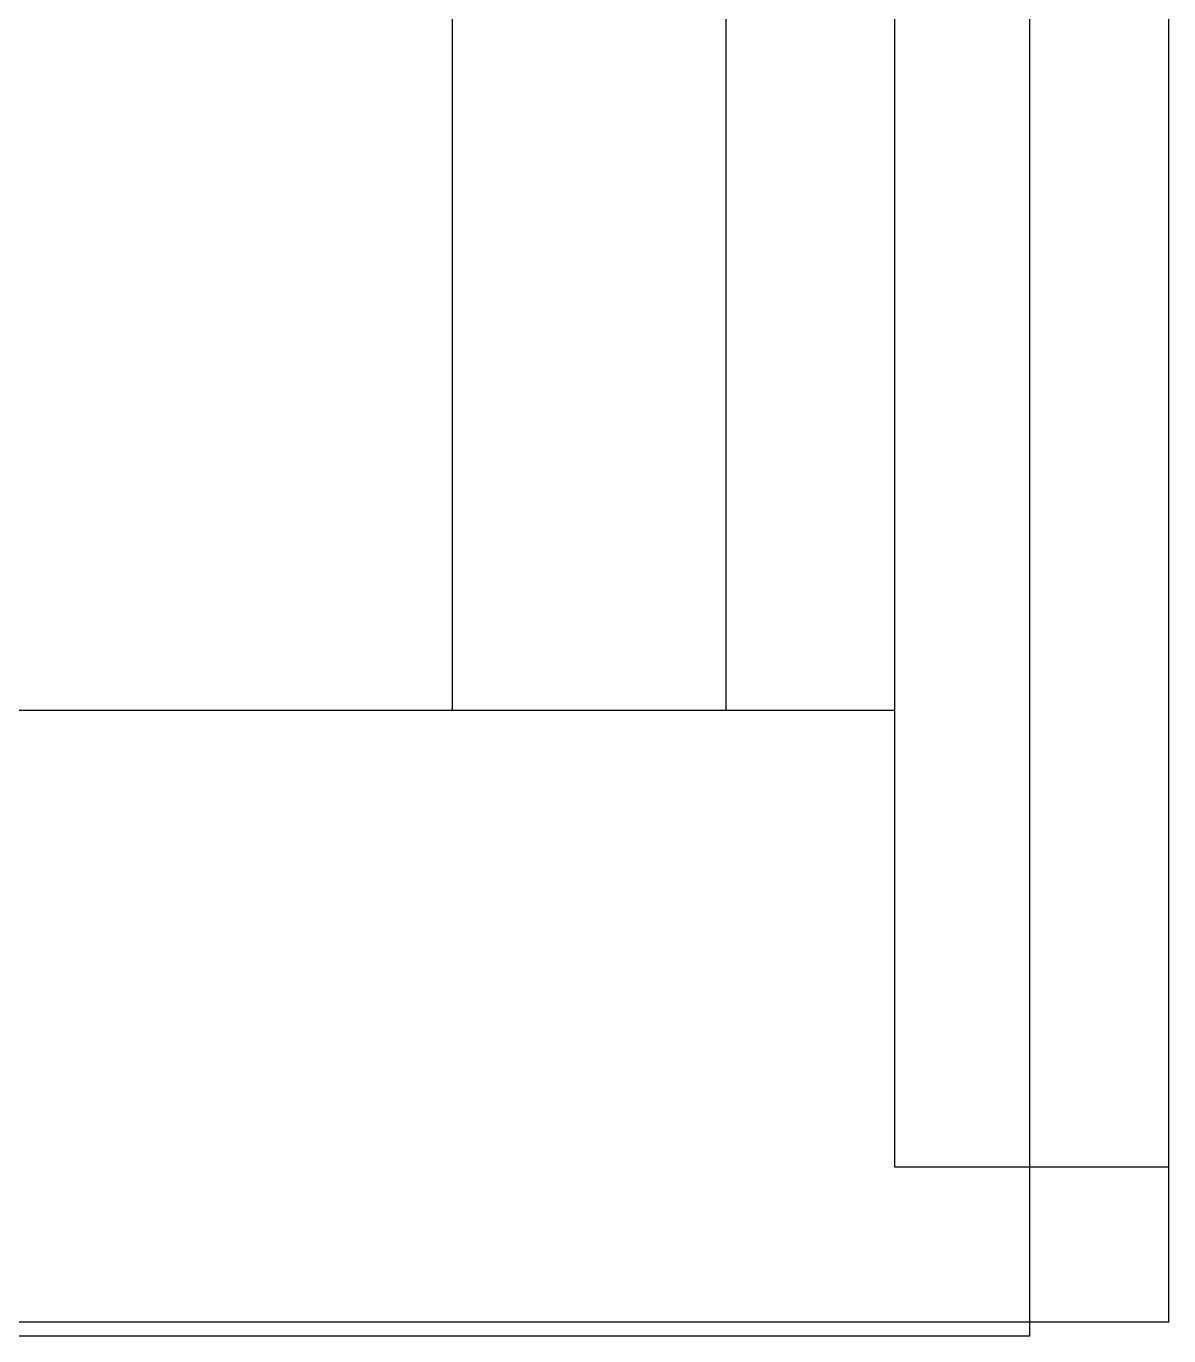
# Paper-space layout '2 DOOR PANEL LAYOUT - A1 Sheet' of a CAD drawing. Extents: x 50 to 825, y 22 to 486.
# Drawn here: x 424.6346 to 424.9604, y 322.5083 to 322.8816 of the extents above; entities that cross this region are included whole.
import ezdxf

# ---------------------------------------------------------------- set-up
doc = ezdxf.new("R2010")
doc.units = 0
doc.layers.add('N-EQPM', color=3, linetype='Continuous', lineweight=25)

psp = doc.layouts.new('2 DOOR PANEL LAYOUT - A1 Sheet')

# ---------------------------------------------------------------- linework, layer by layer
at = {"layer": 'N-EQPM', "linetype": 'Continuous'}
for p, q in [((424.92072, 322.50827), (424.92072, 326.15468)), ((424.96035, 322.51212), (424.96035, 326.15611)), ((424.75603, 325.99213), (424.75603, 322.68651)), ((424.83412, 322.68651), (424.83412, 325.99213)), ((424.88227, 322.55637), (424.88226, 323.13941)), ((424.88227, 322.68651), (423.65893, 322.68651)), ((424.96035, 322.55637), (424.88227, 322.55637)), ((424.96035, 322.51212), (423.56783, 322.51212)), ((423.82029, 322.50827), (424.92072, 322.50827))]:
    psp.add_line(p, q, dxfattribs=at)

doc.saveas('drawing.dxf')
